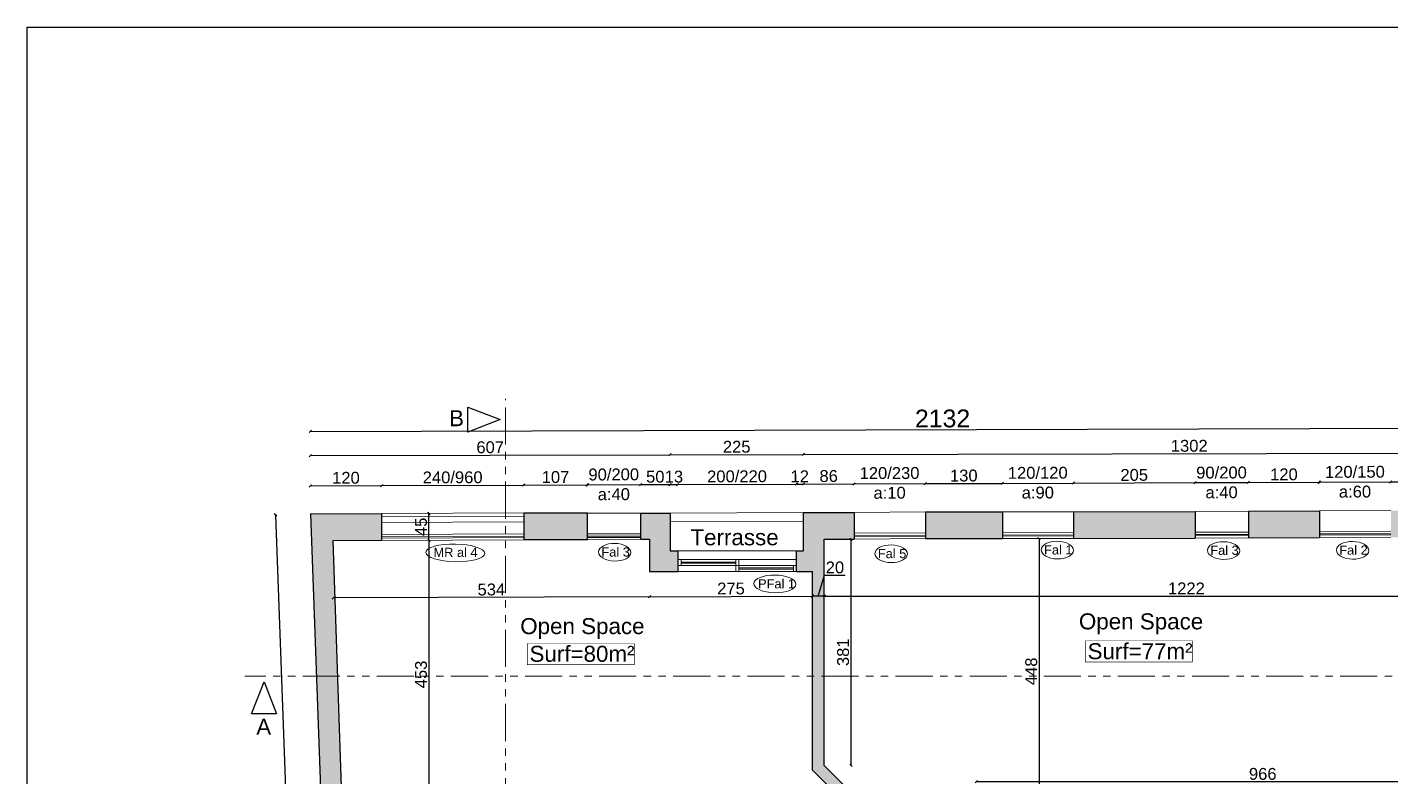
# Model space of a CAD drawing. Header units: millimetres. Extents: x 2804 to 3317, y 6834 to 7064.
# Drawn here: x 2841.27 to 2864.27, y 7011.9 to 7024.54 of the extents above; entities that cross this region are included whole.
import ezdxf

# ---------------------------------------------------------------- set-up
doc = ezdxf.new("R2010")
doc.units = ezdxf.units.MM
doc.header["$PDMODE"] = 1
doc.linetypes.add('PHANTOM2', pattern=[1.25, 0.625, -0.125, 0.125, -0.125, 0.125, -0.125])
for name, color, linetype, lineweight in [('cotation', 3, 'Continuous', 30), ('menuise', 50, 'Continuous', 18), ('texte', 3, 'Continuous', 9), ('zin fin', 6, 'Continuous', 9), ('zin menuiserie', 150, 'Continuous', 5), ('Zin mur', 30, 'Continuous', 30)]:
    doc.layers.add(name, color=color, linetype=linetype, lineweight=lineweight)
doc.layers.add('zin hatch mur', color=8, linetype='Continuous')
doc.layers.add('zin texte', color=33, linetype='Continuous')
doc.styles.add('ARIAL', font='arial.ttf')
doc.styles.add('PsikTxtStyle', font='arial.ttf')
doc.styles.get("Standard").update_dxf_attribs({"font": 'arial.ttf'})
doc.dimstyles.new('cotation 100', dxfattribs={"dimtxt": 0.2, "dimasz": 0.04, "dimexe": 0, "dimexo": 0, "dimgap": 0.03, "dimtad": 1, "dimdec": 0, "dimlfac": 100, "dimdsep": 46, "dimtxsty": 'ARIAL', "dimblk": 'OBLIQUE', "dimcen": 0.09, "dimse1": 1, "dimse2": 1, "dimclrd": 256, "dimclre": 256, "dimclrt": 256, "dimadec": 3, "dimazin": 2, "dimtfac": 1, "dimtdec": 0, "dimtofl": 0, "dimtmove": 1, "dimatfit": 3, "dimfxl": 0, "dimtolj": 1, "dimtzin": 0, "dimlwd": -1, "dimlwe": -1, "dimarcsym": 0})

# ---------------------------------------------------------------- blocks, each defined once
blk = doc.blocks.new('_Oblique')
at = {"color": 0, "linetype": 'ByBlock', "lineweight": -2}
blk.add_line((-0.5, -0.5), (0.5, 0.5), dxfattribs=at)
blk = doc.blocks.new('*D48')
at = {"layer": 'cotation', "transparency": 16777216}
blk.add_line((2855.162, 7015.903), (2855.162, 7012.088), dxfattribs=at)
at = {"layer": 'Defpoints', "color": 0, "transparency": 16777216}
for p in [(2854.711, 7015.903), (2854.711, 7012.088), (2855.162, 7012.088)]:
    blk.add_point(p, dxfattribs=at)
at = {"layer": 'cotation', "transparency": 16777216, "xscale": 0.04, "yscale": 0.04, "zscale": 0.04}
for p, rotation in [((2855.162, 7015.903), 90), ((2855.162, 7012.088), 270)]:
    blk.add_blockref('_Oblique', p, dxfattribs=dict(at, rotation=rotation))
at = {"layer": 'cotation', "transparency": 16777216, "insert": (2855.03, 7013.996), "char_height": 0.2, "attachment_point": 5, "rotation": 90, "style": 'ARIAL'}
blk.add_mtext('\\A1;381', dxfattribs=at)
blk = doc.blocks.new('*D71')
at = {"layer": 'cotation', "transparency": 16777216}
blk.add_line((2845.455, 7016.31), (2845.825, 7006.261), dxfattribs=at)
at = {"layer": 'Defpoints', "color": 0, "transparency": 16777216}
for p in [(2846.045, 7016.332), (2845.825, 7006.261), (2846.415, 7006.283)]:
    blk.add_point(p, dxfattribs=at)
at = {"layer": 'cotation', "transparency": 16777216, "xscale": 0.04, "yscale": 0.04, "zscale": 0.04}
for p, rotation in [((2845.455, 7016.31), 92.10827966792719), ((2845.825, 7006.261), 272.1082796679273)]:
    blk.add_blockref('_Oblique', p, dxfattribs=dict(at, rotation=rotation))
at = {"layer": 'cotation', "transparency": 16777216, "insert": (2845.823, 7011.292), "char_height": 0.3, "attachment_point": 5, "rotation": 272.1083, "style": 'ARIAL'}
blk.add_mtext('\\A1;1006', dxfattribs=at)
blk = doc.blocks.new('*D80')
at = {"layer": 'cotation', "transparency": 16777216}
blk.add_line((2858.335, 7015.914), (2858.335, 7011.433), dxfattribs=at)
at = {"layer": 'Defpoints', "color": 0, "transparency": 16777216}
for p in [(2858.111, 7015.914), (2858.122, 7011.433), (2858.335, 7011.433)]:
    blk.add_point(p, dxfattribs=at)
at = {"layer": 'cotation', "transparency": 16777216, "xscale": 0.04, "yscale": 0.04, "zscale": 0.04}
for p, rotation in [((2858.335, 7015.914), 90), ((2858.335, 7011.433), 270)]:
    blk.add_blockref('_Oblique', p, dxfattribs=dict(at, rotation=rotation))
at = {"layer": 'cotation', "transparency": 16777216, "insert": (2858.203, 7013.674), "char_height": 0.2, "attachment_point": 5, "rotation": 90, "style": 'ARIAL'}
blk.add_mtext('\\A1;448', dxfattribs=at)
blk = doc.blocks.new('*D78')
at = {"layer": 'cotation', "transparency": 16777216}
blk.add_line((2848.042, 7015.886), (2848.042, 7011.358), dxfattribs=at)
at = {"layer": 'Defpoints', "color": 0, "transparency": 16777216}
for p in [(2847.89, 7015.886), (2847.889, 7011.358), (2848.042, 7011.358)]:
    blk.add_point(p, dxfattribs=at)
at = {"layer": 'cotation', "transparency": 16777216, "xscale": 0.04, "yscale": 0.04, "zscale": 0.04}
for p, rotation in [((2848.042, 7015.886), 90), ((2848.042, 7011.358), 270)]:
    blk.add_blockref('_Oblique', p, dxfattribs=dict(at, rotation=rotation))
at = {"layer": 'cotation', "transparency": 16777216, "insert": (2847.91, 7013.622), "char_height": 0.2, "attachment_point": 5, "rotation": 90, "style": 'ARIAL'}
blk.add_mtext('\\A1;453', dxfattribs=at)
blk = doc.blocks.new('*D87')
at = {"layer": 'cotation', "transparency": 16777216}
blk.add_line((2851.765, 7014.933), (2846.428, 7014.912), dxfattribs=at)
at = {"layer": 'Defpoints', "color": 0, "transparency": 16777216}
for p in [(2846.424, 7015.883), (2851.761, 7015.903), (2846.428, 7014.912)]:
    blk.add_point(p, dxfattribs=at)
at = {"layer": 'cotation', "transparency": 16777216, "xscale": 0.04, "yscale": 0.04, "zscale": 0.04}
for p, rotation in [((2846.428, 7014.912), 180.2214808442576), ((2851.765, 7014.933), 0.2214808442576199)]:
    blk.add_blockref('_Oblique', p, dxfattribs=dict(at, rotation=rotation))
at = {"layer": 'cotation', "transparency": 16777216, "insert": (2849.096, 7015.054), "char_height": 0.2, "attachment_point": 5, "rotation": 0.2215, "style": 'ARIAL'}
blk.add_mtext('\\A1;534', dxfattribs=at)
blk = doc.blocks.new('*D66')
at = {"layer": 'cotation', "transparency": 16777216}
blk.add_line((2854.711, 7014.943), (2866.928, 7014.943), dxfattribs=at)
at = {"layer": 'Defpoints', "color": 0, "transparency": 16777216}
for p in [(2866.928, 7015.945), (2854.711, 7015.342), (2866.928, 7014.943)]:
    blk.add_point(p, dxfattribs=at)
at = {"layer": 'cotation', "transparency": 16777216, "xscale": 0.04, "yscale": 0.04, "zscale": 0.04, "rotation": 180}
blk.add_blockref('_Oblique', (2854.711, 7014.943), dxfattribs=at)
at = {"layer": 'cotation', "transparency": 16777216, "xscale": 0.04, "yscale": 0.04, "zscale": 0.04}
blk.add_blockref('_Oblique', (2866.928, 7014.943), dxfattribs=at)
at = {"layer": 'cotation', "transparency": 16777216, "insert": (2860.82, 7015.073), "char_height": 0.2, "attachment_point": 5, "style": 'ARIAL'}
blk.add_mtext('\\A1;1222', dxfattribs=at)
blk = doc.blocks.new('*D237')
at = {"layer": 'cotation', "transparency": 16777216}
blk.add_line((2846.041, 7017.722), (2867.375, 7017.786), dxfattribs=at)
at = {"layer": 'Defpoints', "color": 0, "transparency": 16777216}
for p in [(2867.375, 7017.786), (2846.045, 7016.331), (2867.379, 7016.396)]:
    blk.add_point(p, dxfattribs=at)
at = {"layer": 'cotation', "transparency": 16777216, "xscale": 0.04, "yscale": 0.04, "zscale": 0.04}
for p, rotation in [((2846.041, 7017.722), 180.1736035564917), ((2867.375, 7017.786), 0.1736035564916652)]:
    blk.add_blockref('_Oblique', p, dxfattribs=dict(at, rotation=rotation))
at = {"layer": 'cotation', "transparency": 16777216, "insert": (2856.707, 7017.937), "char_height": 0.3, "attachment_point": 5, "rotation": 0.1736, "style": 'ARIAL'}
blk.add_mtext('\\A1;2132', dxfattribs=at)
blk = doc.blocks.new('*D325')
at = {"layer": 'cotation', "transparency": 16777216}
blk.add_line((2846.043, 7016.802), (2847.243, 7016.807), dxfattribs=at)
at = {"layer": 'Defpoints', "color": 0, "transparency": 16777216}
for p in [(2847.243, 7016.807), (2846.045, 7016.332), (2847.245, 7016.336)]:
    blk.add_point(p, dxfattribs=at)
at = {"layer": 'cotation', "transparency": 16777216, "xscale": 0.04, "yscale": 0.04, "zscale": 0.04}
for p, rotation in [((2846.043, 7016.802), 180.2106565332639), ((2847.243, 7016.807), 0.2106565332639585)]:
    blk.add_blockref('_Oblique', p, dxfattribs=dict(at, rotation=rotation))
at = {"layer": 'cotation', "transparency": 16777216, "insert": (2846.643, 7016.937), "char_height": 0.2, "attachment_point": 5, "rotation": 0.2107, "style": 'ARIAL'}
blk.add_mtext('\\A1;120', dxfattribs=at)
blk = doc.blocks.new('*D326')
at = {"layer": 'cotation', "transparency": 16777216}
blk.add_line((2847.243, 7016.807), (2849.643, 7016.816), dxfattribs=at)
at = {"layer": 'Defpoints', "color": 0, "transparency": 16777216}
for p in [(2849.643, 7016.816), (2847.245, 7016.336), (2849.645, 7016.343)]:
    blk.add_point(p, dxfattribs=at)
at = {"layer": 'cotation', "transparency": 16777216, "xscale": 0.04, "yscale": 0.04, "zscale": 0.04}
for p, rotation in [((2847.243, 7016.807), 180.2106565332639), ((2849.643, 7016.816), 0.2106565332638948)]:
    blk.add_blockref('_Oblique', p, dxfattribs=dict(at, rotation=rotation))
at = {"layer": 'cotation', "transparency": 16777216, "insert": (2848.443, 7016.945), "char_height": 0.2, "attachment_point": 5, "rotation": 0.2107, "style": 'ARIAL'}
blk.add_mtext('\\A1;240/960', dxfattribs=at)
blk = doc.blocks.new('*D327')
at = {"layer": 'cotation', "transparency": 16777216}
blk.add_line((2849.643, 7016.816), (2850.713, 7016.82), dxfattribs=at)
at = {"layer": 'Defpoints', "color": 0, "transparency": 16777216}
for p in [(2850.713, 7016.82), (2849.645, 7016.343), (2850.715, 7016.343)]:
    blk.add_point(p, dxfattribs=at)
at = {"layer": 'cotation', "transparency": 16777216, "xscale": 0.04, "yscale": 0.04, "zscale": 0.04}
for p, rotation in [((2849.643, 7016.816), 180.2106565332639), ((2850.713, 7016.82), 0.2106565332638948)]:
    blk.add_blockref('_Oblique', p, dxfattribs=dict(at, rotation=rotation))
at = {"layer": 'cotation', "transparency": 16777216, "insert": (2850.178, 7016.95), "char_height": 0.2, "attachment_point": 5, "rotation": 0.2107, "style": 'ARIAL'}
blk.add_mtext('\\A1;107', dxfattribs=at)
blk = doc.blocks.new('*D328')
at = {"layer": 'cotation', "transparency": 16777216}
blk.add_line((2850.713, 7016.82), (2851.613, 7016.823), dxfattribs=at)
at = {"layer": 'Defpoints', "color": 0, "transparency": 16777216}
for p in [(2851.613, 7016.823), (2850.715, 7016.343), (2851.615, 7016.343)]:
    blk.add_point(p, dxfattribs=at)
at = {"layer": 'cotation', "transparency": 16777216, "xscale": 0.04, "yscale": 0.04, "zscale": 0.04}
for p, rotation in [((2850.713, 7016.82), 180.2106565332639), ((2851.613, 7016.823), 0.2106565332638948)]:
    blk.add_blockref('_Oblique', p, dxfattribs=dict(at, rotation=rotation))
at = {"layer": 'cotation', "transparency": 16777216, "insert": (2851.161, 7016.827), "char_height": 0.2, "attachment_point": 5, "rotation": 0.2107, "style": 'ARIAL'}
blk.add_mtext('\\A1;90/200\\Pa:40', dxfattribs=at)
blk = doc.blocks.new('*D329')
at = {"layer": 'cotation', "transparency": 16777216}
blk.add_line((2851.613, 7016.823), (2852.109, 7016.825), dxfattribs=at)
at = {"layer": 'Defpoints', "color": 0, "transparency": 16777216}
for p in [(2852.109, 7016.825), (2851.615, 7016.343), (2852.111, 7016.344)]:
    blk.add_point(p, dxfattribs=at)
at = {"layer": 'cotation', "transparency": 16777216, "xscale": 0.04, "yscale": 0.04, "zscale": 0.04}
for p, rotation in [((2851.613, 7016.823), 180.2106565332639), ((2852.109, 7016.825), 0.2106565332638948)]:
    blk.add_blockref('_Oblique', p, dxfattribs=dict(at, rotation=rotation))
at = {"layer": 'cotation', "transparency": 16777216, "insert": (2851.861, 7016.956), "char_height": 0.2, "attachment_point": 5, "rotation": 0.2107, "style": 'ARIAL'}
blk.add_mtext('\\A1;50', dxfattribs=at)
blk = doc.blocks.new('*D330')
at = {"layer": 'cotation', "transparency": 16777216}
blk.add_line((2852.109, 7016.825), (2852.241, 7016.825), dxfattribs=at)
at = {"layer": 'Defpoints', "color": 0, "transparency": 16777216}
for p in [(2852.241, 7016.825), (2852.111, 7016.344), (2852.245, 7015.708)]:
    blk.add_point(p, dxfattribs=at)
at = {"layer": 'cotation', "transparency": 16777216, "xscale": 0.04, "yscale": 0.04, "zscale": 0.04}
for p, rotation in [((2852.109, 7016.825), 180.2106565332639), ((2852.241, 7016.825), 0.2106565332638948)]:
    blk.add_blockref('_Oblique', p, dxfattribs=dict(at, rotation=rotation))
at = {"layer": 'cotation', "transparency": 16777216, "insert": (2852.175, 7016.957), "char_height": 0.2, "attachment_point": 5, "rotation": 0.2107, "style": 'ARIAL'}
blk.add_mtext('\\A1;13', dxfattribs=at)
blk = doc.blocks.new('*D331')
at = {"layer": 'cotation', "transparency": 16777216}
blk.add_line((2852.241, 7016.825), (2854.241, 7016.833), dxfattribs=at)
at = {"layer": 'Defpoints', "color": 0, "transparency": 16777216}
for p in [(2854.241, 7016.833), (2852.245, 7015.708), (2854.245, 7015.708)]:
    blk.add_point(p, dxfattribs=at)
at = {"layer": 'cotation', "transparency": 16777216, "xscale": 0.04, "yscale": 0.04, "zscale": 0.04}
for p, rotation in [((2852.241, 7016.825), 180.2106565332639), ((2854.241, 7016.833), 0.2106565332638948)]:
    blk.add_blockref('_Oblique', p, dxfattribs=dict(at, rotation=rotation))
at = {"layer": 'cotation', "transparency": 16777216, "insert": (2853.24, 7016.962), "char_height": 0.2, "attachment_point": 5, "rotation": 0.2107, "style": 'ARIAL'}
blk.add_mtext('\\A1;200/220', dxfattribs=at)
blk = doc.blocks.new('*D332')
at = {"layer": 'cotation', "transparency": 16777216}
blk.add_line((2854.241, 7016.833), (2854.357, 7016.833), dxfattribs=at)
at = {"layer": 'Defpoints', "color": 0, "transparency": 16777216}
for p in [(2854.357, 7016.833), (2854.245, 7015.708), (2854.361, 7015.708)]:
    blk.add_point(p, dxfattribs=at)
at = {"layer": 'cotation', "transparency": 16777216, "xscale": 0.04, "yscale": 0.04, "zscale": 0.04}
for p, rotation in [((2854.241, 7016.833), 180.2106565332639), ((2854.357, 7016.833), 0.2106565332638948)]:
    blk.add_blockref('_Oblique', p, dxfattribs=dict(at, rotation=rotation))
at = {"layer": 'cotation', "transparency": 16777216, "insert": (2854.298, 7016.963), "char_height": 0.2, "attachment_point": 5, "rotation": 0.2107, "style": 'ARIAL'}
blk.add_mtext('\\A1;12', dxfattribs=at)
blk = doc.blocks.new('*D333')
at = {"layer": 'cotation', "transparency": 16777216}
blk.add_line((2854.357, 7016.833), (2855.215, 7016.836), dxfattribs=at)
at = {"layer": 'Defpoints', "color": 0, "transparency": 16777216}
for p in [(2855.215, 7016.836), (2855.217, 7016.355), (2854.361, 7015.708)]:
    blk.add_point(p, dxfattribs=at)
at = {"layer": 'cotation', "transparency": 16777216, "xscale": 0.04, "yscale": 0.04, "zscale": 0.04}
for p, rotation in [((2854.357, 7016.833), 180.2106565332639), ((2855.215, 7016.836), 0.2106565332638948)]:
    blk.add_blockref('_Oblique', p, dxfattribs=dict(at, rotation=rotation))
at = {"layer": 'cotation', "transparency": 16777216, "insert": (2854.786, 7016.967), "char_height": 0.2, "attachment_point": 5, "rotation": 0.2107, "style": 'ARIAL'}
blk.add_mtext('\\A1;86', dxfattribs=at)
blk = doc.blocks.new('*D334')
at = {"layer": 'cotation', "transparency": 16777216}
blk.add_line((2855.215, 7016.836), (2856.415, 7016.841), dxfattribs=at)
at = {"layer": 'Defpoints', "color": 0, "transparency": 16777216}
for p in [(2856.415, 7016.841), (2855.217, 7016.355), (2856.417, 7016.362)]:
    blk.add_point(p, dxfattribs=at)
at = {"layer": 'cotation', "transparency": 16777216, "xscale": 0.04, "yscale": 0.04, "zscale": 0.04}
for p, rotation in [((2855.215, 7016.836), 180.2106565332639), ((2856.415, 7016.841), 0.2106565332638948)]:
    blk.add_blockref('_Oblique', p, dxfattribs=dict(at, rotation=rotation))
at = {"layer": 'cotation', "transparency": 16777216, "insert": (2855.813, 7016.851), "char_height": 0.2, "attachment_point": 5, "rotation": 0.2107, "style": 'ARIAL'}
blk.add_mtext('\\A1;120/230\\Pa:10', dxfattribs=at)
blk = doc.blocks.new('*D335')
at = {"layer": 'cotation', "transparency": 16777216}
blk.add_line((2856.415, 7016.841), (2857.715, 7016.845), dxfattribs=at)
at = {"layer": 'Defpoints', "color": 0, "transparency": 16777216}
for p in [(2857.715, 7016.845), (2856.417, 7016.362), (2857.717, 7016.363)]:
    blk.add_point(p, dxfattribs=at)
at = {"layer": 'cotation', "transparency": 16777216, "xscale": 0.04, "yscale": 0.04, "zscale": 0.04}
for p, rotation in [((2856.415, 7016.841), 180.2106565332639), ((2857.715, 7016.845), 0.2106565332638948)]:
    blk.add_blockref('_Oblique', p, dxfattribs=dict(at, rotation=rotation))
at = {"layer": 'cotation', "transparency": 16777216, "insert": (2857.065, 7016.975), "char_height": 0.2, "attachment_point": 5, "rotation": 0.2107, "style": 'ARIAL'}
blk.add_mtext('\\A1;130', dxfattribs=at)
blk = doc.blocks.new('*D336')
at = {"layer": 'cotation', "transparency": 16777216}
blk.add_line((2857.715, 7016.845), (2858.915, 7016.85), dxfattribs=at)
at = {"layer": 'Defpoints', "color": 0, "transparency": 16777216}
for p in [(2858.915, 7016.85), (2857.717, 7016.363), (2858.917, 7016.367)]:
    blk.add_point(p, dxfattribs=at)
at = {"layer": 'cotation', "transparency": 16777216, "xscale": 0.04, "yscale": 0.04, "zscale": 0.04}
for p, rotation in [((2857.715, 7016.845), 180.2106565332639), ((2858.915, 7016.85), 0.2106565332638948)]:
    blk.add_blockref('_Oblique', p, dxfattribs=dict(at, rotation=rotation))
at = {"layer": 'cotation', "transparency": 16777216, "insert": (2858.313, 7016.855), "char_height": 0.2, "attachment_point": 5, "rotation": 0.2107, "style": 'ARIAL'}
blk.add_mtext('\\A1;120/120\\Pa:90', dxfattribs=at)
blk = doc.blocks.new('*D337')
at = {"layer": 'cotation', "transparency": 16777216}
blk.add_line((2858.915, 7016.85), (2860.965, 7016.857), dxfattribs=at)
at = {"layer": 'Defpoints', "color": 0, "transparency": 16777216}
for p in [(2860.965, 7016.857), (2858.917, 7016.367), (2860.967, 7016.372)]:
    blk.add_point(p, dxfattribs=at)
at = {"layer": 'cotation', "transparency": 16777216, "xscale": 0.04, "yscale": 0.04, "zscale": 0.04}
for p, rotation in [((2858.915, 7016.85), 180.2106565332639), ((2860.965, 7016.857), 0.2106565332638948)]:
    blk.add_blockref('_Oblique', p, dxfattribs=dict(at, rotation=rotation))
at = {"layer": 'cotation', "transparency": 16777216, "insert": (2859.94, 7016.986), "char_height": 0.2, "attachment_point": 5, "rotation": 0.2107, "style": 'ARIAL'}
blk.add_mtext('\\A1;205', dxfattribs=at)
blk = doc.blocks.new('*D338')
at = {"layer": 'cotation', "transparency": 16777216}
blk.add_line((2860.965, 7016.857), (2861.865, 7016.861), dxfattribs=at)
at = {"layer": 'Defpoints', "color": 0, "transparency": 16777216}
for p in [(2861.865, 7016.861), (2860.967, 7016.372), (2861.867, 7016.374)]:
    blk.add_point(p, dxfattribs=at)
at = {"layer": 'cotation', "transparency": 16777216, "xscale": 0.04, "yscale": 0.04, "zscale": 0.04}
for p, rotation in [((2860.965, 7016.857), 180.2106565332639), ((2861.865, 7016.861), 0.2106565332638948)]:
    blk.add_blockref('_Oblique', p, dxfattribs=dict(at, rotation=rotation))
at = {"layer": 'cotation', "transparency": 16777216, "insert": (2861.413, 7016.859), "char_height": 0.2, "attachment_point": 5, "rotation": 0.2107, "style": 'ARIAL'}
blk.add_mtext('\\A1;90/200\\Pa:40', dxfattribs=at)
blk = doc.blocks.new('*D339')
at = {"layer": 'cotation', "transparency": 16777216}
blk.add_line((2861.865, 7016.861), (2863.065, 7016.865), dxfattribs=at)
at = {"layer": 'Defpoints', "color": 0, "transparency": 16777216}
for p in [(2863.065, 7016.865), (2861.867, 7016.374), (2863.067, 7016.382)]:
    blk.add_point(p, dxfattribs=at)
at = {"layer": 'cotation', "transparency": 16777216, "xscale": 0.04, "yscale": 0.04, "zscale": 0.04}
for p, rotation in [((2861.865, 7016.861), 180.2106565332639), ((2863.065, 7016.865), 0.2106565332638948)]:
    blk.add_blockref('_Oblique', p, dxfattribs=dict(at, rotation=rotation))
at = {"layer": 'cotation', "transparency": 16777216, "insert": (2862.465, 7016.995), "char_height": 0.2, "attachment_point": 5, "rotation": 0.2107, "style": 'ARIAL'}
blk.add_mtext('\\A1;120', dxfattribs=at)
blk = doc.blocks.new('*D340')
at = {"layer": 'cotation', "transparency": 16777216}
blk.add_line((2863.065, 7016.865), (2864.265, 7016.869), dxfattribs=at)
at = {"layer": 'Defpoints', "color": 0, "transparency": 16777216}
for p in [(2864.265, 7016.869), (2863.067, 7016.382), (2864.267, 7016.386)]:
    blk.add_point(p, dxfattribs=at)
at = {"layer": 'cotation', "transparency": 16777216, "xscale": 0.04, "yscale": 0.04, "zscale": 0.04}
for p, rotation in [((2863.065, 7016.865), 180.2106565332639), ((2864.265, 7016.869), 0.2106565332638948)]:
    blk.add_blockref('_Oblique', p, dxfattribs=dict(at, rotation=rotation))
at = {"layer": 'cotation', "transparency": 16777216, "insert": (2863.663, 7016.871), "char_height": 0.2, "attachment_point": 5, "rotation": 0.2107, "style": 'ARIAL'}
blk.add_mtext('\\A1;120/150\\Pa:60', dxfattribs=at)
blk = doc.blocks.new('*D341')
at = {"layer": 'cotation', "transparency": 16777216}
blk.add_line((2864.265, 7016.869), (2865.465, 7016.874), dxfattribs=at)
at = {"layer": 'Defpoints', "color": 0, "transparency": 16777216}
for p in [(2865.465, 7016.874), (2864.267, 7016.386), (2865.467, 7016.39)]:
    blk.add_point(p, dxfattribs=at)
at = {"layer": 'cotation', "transparency": 16777216, "xscale": 0.04, "yscale": 0.04, "zscale": 0.04}
for p, rotation in [((2864.265, 7016.869), 180.2106565332639), ((2865.465, 7016.874), 0.2106565332638948)]:
    blk.add_blockref('_Oblique', p, dxfattribs=dict(at, rotation=rotation))
at = {"layer": 'cotation', "transparency": 16777216, "insert": (2864.865, 7017.004), "char_height": 0.2, "attachment_point": 5, "rotation": 0.2107, "style": 'ARIAL'}
blk.add_mtext('\\A1;120', dxfattribs=at)
blk = doc.blocks.new('*D344')
at = {"layer": 'cotation', "transparency": 16777216}
blk.add_line((2846.043, 7017.314), (2852.109, 7017.327), dxfattribs=at)
at = {"layer": 'Defpoints', "color": 0, "transparency": 16777216}
for p in [(2852.109, 7017.327), (2846.045, 7016.332), (2852.111, 7016.344)]:
    blk.add_point(p, dxfattribs=at)
at = {"layer": 'cotation', "transparency": 16777216, "xscale": 0.04, "yscale": 0.04, "zscale": 0.04}
for p, rotation in [((2846.043, 7017.314), 180.1179793177846), ((2852.109, 7017.327), 0.1179793177846159)]:
    blk.add_blockref('_Oblique', p, dxfattribs=dict(at, rotation=rotation))
at = {"layer": 'cotation', "transparency": 16777216, "insert": (2849.076, 7017.453), "char_height": 0.2, "attachment_point": 5, "rotation": 0.118, "style": 'ARIAL', "bg_fill": 3, "box_fill_scale": 1.1, "bg_fill_color": 256, "bg_fill_true_color": 13158600, "bg_fill_transparency": 0}
blk.add_mtext('\\A1;607', dxfattribs=at)
blk = doc.blocks.new('*D345')
at = {"layer": 'cotation', "transparency": 16777216}
blk.add_line((2852.109, 7017.327), (2854.359, 7017.332), dxfattribs=at)
at = {"layer": 'Defpoints', "color": 0, "transparency": 16777216}
for p in [(2854.359, 7017.332), (2852.111, 7016.344), (2854.361, 7016.295)]:
    blk.add_point(p, dxfattribs=at)
at = {"layer": 'cotation', "transparency": 16777216, "xscale": 0.04, "yscale": 0.04, "zscale": 0.04}
for p, rotation in [((2852.109, 7017.327), 180.1179793177846), ((2854.359, 7017.332), 0.1179793177846032)]:
    blk.add_blockref('_Oblique', p, dxfattribs=dict(at, rotation=rotation))
at = {"layer": 'cotation', "transparency": 16777216, "insert": (2853.234, 7017.461), "char_height": 0.2, "attachment_point": 5, "rotation": 0.118, "style": 'ARIAL'}
blk.add_mtext('\\A1;225', dxfattribs=at)
blk = doc.blocks.new('*D346')
at = {"layer": 'cotation', "transparency": 16777216}
blk.add_line((2854.359, 7017.332), (2867.377, 7017.358), dxfattribs=at)
at = {"layer": 'Defpoints', "color": 0, "transparency": 16777216}
for p in [(2867.377, 7017.358), (2854.361, 7016.295), (2867.379, 7016.396)]:
    blk.add_point(p, dxfattribs=at)
at = {"layer": 'cotation', "transparency": 16777216, "xscale": 0.04, "yscale": 0.04, "zscale": 0.04}
for p, rotation in [((2867.377, 7017.358), 0.1179793177846032), ((2854.359, 7017.332), 180.1179793177846)]:
    blk.add_blockref('_Oblique', p, dxfattribs=dict(at, rotation=rotation))
at = {"layer": 'cotation', "transparency": 16777216, "insert": (2860.868, 7017.477), "char_height": 0.2, "attachment_point": 5, "rotation": 0.118, "style": 'ARIAL', "bg_fill": 3, "box_fill_scale": 1.1, "bg_fill_color": 256, "bg_fill_true_color": 13158600, "bg_fill_transparency": 0}
blk.add_mtext('\\A1;1302', dxfattribs=at)
blk = doc.blocks.new('*D722')
at = {"layer": 'cotation', "transparency": 16777216}
blk.add_line((2851.765, 7014.933), (2854.513, 7014.943), dxfattribs=at)
at = {"layer": 'Defpoints', "color": 0, "transparency": 16777216}
for p in [(2851.761, 7015.903), (2854.511, 7015.358), (2854.513, 7014.943)]:
    blk.add_point(p, dxfattribs=at)
at = {"layer": 'cotation', "transparency": 16777216, "xscale": 0.04, "yscale": 0.04, "zscale": 0.04}
for p, rotation in [((2851.765, 7014.933), 180.2214808442576), ((2854.513, 7014.943), 0.221480844257629)]:
    blk.add_blockref('_Oblique', p, dxfattribs=dict(at, rotation=rotation))
at = {"layer": 'cotation', "transparency": 16777216, "insert": (2853.138, 7015.07), "char_height": 0.2, "attachment_point": 5, "rotation": 0.2215, "style": 'ARIAL'}
blk.add_mtext('\\A1;275', dxfattribs=at)
blk = doc.blocks.new('*D723')
at = {"layer": 'cotation', "transparency": 16777216}
for p, q in [((2854.611, 7014.943), (2854.716, 7015.294)), ((2854.716, 7015.294), (2855.066, 7015.294)), ((2854.711, 7014.943), (2854.511, 7014.943))]:
    blk.add_line(p, q, dxfattribs=at)
at = {"layer": 'Defpoints', "color": 0, "transparency": 16777216}
for p in [(2854.711, 7015.342), (2854.511, 7014.943), (2854.511, 7014.671)]:
    blk.add_point(p, dxfattribs=at)
at = {"layer": 'cotation', "transparency": 16777216, "xscale": 0.04, "yscale": 0.04, "zscale": 0.04, "rotation": 180}
blk.add_blockref('_Oblique', (2854.511, 7014.943), dxfattribs=at)
at = {"layer": 'cotation', "transparency": 16777216, "xscale": 0.04, "yscale": 0.04, "zscale": 0.04}
blk.add_blockref('_Oblique', (2854.711, 7014.943), dxfattribs=at)
at = {"layer": 'cotation', "transparency": 16777216, "insert": (2854.891, 7015.426), "char_height": 0.2, "attachment_point": 5, "style": 'ARIAL'}
blk.add_mtext('\\A1;20', dxfattribs=at)
blk = doc.blocks.new('*D737')
at = {"layer": 'cotation', "transparency": 16777216}
blk.add_line((2866.939, 7011.811), (2857.278, 7011.811), dxfattribs=at)
at = {"layer": 'Defpoints', "color": 0, "transparency": 16777216}
for p in [(2857.278, 7011.811), (2857.278, 7011.433), (2866.939, 7011.433)]:
    blk.add_point(p, dxfattribs=at)
at = {"layer": 'cotation', "transparency": 16777216, "xscale": 0.04, "yscale": 0.04, "zscale": 0.04, "rotation": 180}
blk.add_blockref('_Oblique', (2857.278, 7011.811), dxfattribs=at)
at = {"layer": 'cotation', "transparency": 16777216, "xscale": 0.04, "yscale": 0.04, "zscale": 0.04}
blk.add_blockref('_Oblique', (2866.939, 7011.811), dxfattribs=at)
at = {"layer": 'cotation', "transparency": 16777216, "insert": (2862.108, 7011.943), "char_height": 0.2, "attachment_point": 5, "style": 'ARIAL'}
blk.add_mtext('\\A1;966', dxfattribs=at)
blk = doc.blocks.new('*D763')
at = {"layer": 'cotation', "transparency": 16777216}
blk.add_line((2848.042, 7015.886), (2848.042, 7016.336), dxfattribs=at)
at = {"layer": 'Defpoints', "color": 0, "transparency": 16777216}
for p in [(2847.245, 7016.336), (2848.042, 7016.336), (2847.89, 7015.886)]:
    blk.add_point(p, dxfattribs=at)
at = {"layer": 'cotation', "transparency": 16777216, "xscale": 0.04, "yscale": 0.04, "zscale": 0.04}
for p, rotation in [((2848.042, 7016.336), 90), ((2848.042, 7015.886), 270)]:
    blk.add_blockref('_Oblique', p, dxfattribs=dict(at, rotation=rotation))
at = {"layer": 'cotation', "transparency": 16777216, "insert": (2847.91, 7016.111), "char_height": 0.2, "attachment_point": 5, "rotation": 90, "style": 'ARIAL'}
blk.add_mtext('\\A1;45', dxfattribs=at)
blk = doc.blocks.new('fal1')
at = {"layer": 'menuise'}
blk.add_ellipse((2894.217, 6924.81), major_axis=(-0.273, 0.005), ratio=0.546469, start_param=-1.570796, end_param=4.712389, dxfattribs=at)
at = {"layer": 'menuise', "insert": (2893.993, 6924.891), "char_height": 0.1544, "width": 2.34126, "attachment_point": 1, "style": 'PsikTxtStyle'}
blk.add_mtext('Fal 1', dxfattribs=at)
blk = doc.blocks.new('fal2')
at = {"layer": 'menuise'}
blk.add_ellipse((2896.053, 6924.829), major_axis=(-0.273, 0.005), ratio=0.546469, start_param=-1.570796, end_param=4.712389, dxfattribs=at)
at = {"layer": 'menuise', "insert": (2895.829, 6924.91), "char_height": 0.1544, "width": 2.34126, "attachment_point": 1, "style": 'PsikTxtStyle'}
blk.add_mtext('Fal 2', dxfattribs=at)
blk = doc.blocks.new('fal3')
at = {"layer": 'menuise'}
blk.add_ellipse((2888.196, 6935.317), major_axis=(-0.273, 0.005), ratio=0.546469, start_param=-1.570796, end_param=4.712389, dxfattribs=at)
at = {"layer": 'menuise', "insert": (2887.972, 6935.398), "char_height": 0.1544, "width": 2.34126, "attachment_point": 1, "style": 'PsikTxtStyle'}
blk.add_mtext('Fal 3', dxfattribs=at)
blk = doc.blocks.new('fal5')
at = {"layer": 'menuise'}
blk.add_ellipse((2855.84, 7015.657), major_axis=(-0.273, 0.005), ratio=0.546469, start_param=-1.570796, end_param=4.712389, dxfattribs=at)
at = {"layer": 'menuise', "insert": (2855.616, 7015.738), "char_height": 0.1544, "width": 2.34126, "attachment_point": 1, "style": 'PsikTxtStyle'}
blk.add_mtext('Fal 5', dxfattribs=at)
blk = doc.blocks.new('pfal1')
at = {"layer": 'menuise'}
blk.add_ellipse((2852.439, 6943.626), major_axis=(-0.356, 0.006), ratio=0.418983, start_param=-1.570796, end_param=4.712389, dxfattribs=at)
at = {"layer": 'menuise', "insert": (2852.156, 6943.705), "char_height": 0.1544, "width": 2.34126, "attachment_point": 1, "style": 'PsikTxtStyle'}
blk.add_mtext('PFal 1', dxfattribs=at)
blk = doc.blocks.new('mral4')
at = {"layer": 'menuise'}
blk.add_ellipse((2848.489, 6944.127), major_axis=(-0.498, 0.009), ratio=0.29928, start_param=-1.570796, end_param=4.712389, dxfattribs=at)
at = {"layer": 'menuise', "insert": (2848.121, 6944.213), "char_height": 0.1544, "width": 2.34126, "attachment_point": 1, "style": 'PsikTxtStyle'}
blk.add_mtext('MR al 4', dxfattribs=at)

msp = doc.modelspace()

# ---------------------------------------------------------------- hatches: boundary and pattern name
at = {"layer": 'zin hatch mur'}
h = msp.add_hatch(color=256, dxfattribs=at)
h.dxf.hatch_style = 1
h.paths.add_polyline_path([(2846.41, 7016.333), (2847.245, 7016.336), (2847.245, 7015.884), (2846.409, 7015.884)])
h.paths.add_polyline_path([(2846.408, 7016.332), (2846.045, 7016.332), (2846.045, 7016.328), (2846.413, 7016.332)])
h = msp.add_hatch(color=256, dxfattribs=at)
h.dxf.hatch_style = 1
h.paths.add_polyline_path([(2846.628, 7011.258), (2847.454, 7011.258), (2847.454, 7011.358), (2846.576, 7011.358), (2846.409, 7016.333), (2846.045, 7016.332), (2846.415, 7006.283), (2846.968, 7006.283), (2846.968, 7006.633), (2846.738, 7006.633), (2846.621, 7009.458), (2853.111, 7009.458), (2854.061, 7010.408), (2853.111, 7011.358), (2852.969, 7011.358), (2852.969, 7011.258), (2853.069, 7011.258), (2853.919, 7010.408), (2853.069, 7009.558), (2850.736, 7009.558), (2850.736, 7010.358), (2850.636, 7010.358), (2850.636, 7009.558), (2849.154, 7009.558), (2849.154, 7010.158), (2848.454, 7010.158), (2848.454, 7011.258), (2850.636, 7011.258), (2850.636, 7011.158), (2850.736, 7011.158), (2850.736, 7011.258), (2852.069, 7011.258), (2852.069, 7011.358), (2848.254, 7011.358), (2848.254, 7011.258), (2848.354, 7011.258), (2848.354, 7009.558), (2846.628, 7009.558)])
h.paths.add_polyline_path([(2848.454, 7010.058), (2849.054, 7010.058), (2849.054, 7009.558), (2848.454, 7009.558)], flags=16)
h.paths.add_polyline_path([(2848.504, 7010.008), (2849.004, 7010.008), (2849.004, 7009.608), (2848.934, 7009.938)], flags=0)
h.paths.add_polyline_path([(2849.004, 7010.008), (2848.504, 7010.008), (2848.934, 7009.938), (2849.004, 7009.608)], flags=0)
h = msp.add_hatch(color=256, dxfattribs=at)
h.dxf.hatch_style = 1
h.paths.add_polyline_path([(2850.385, 7016.343), (2849.645, 7016.343), (2849.645, 7015.893), (2850.385, 7015.893)])
h.paths.add_polyline_path([(2850.715, 7016.343), (2850.385, 7016.343), (2850.385, 7015.893), (2850.715, 7015.893)])
h = msp.add_hatch(color=256, dxfattribs=at)
h.dxf.hatch_style = 1
h.paths.add_polyline_path([(2851.615, 7016.343), (2851.761, 7016.343), (2851.761, 7015.903), (2851.615, 7015.903)])
h = msp.add_hatch(color=256, dxfattribs=at)
h.dxf.hatch_style = 1
h.paths.add_polyline_path([(2851.76, 7016.343), (2852.11, 7016.343), (2852.111, 7015.358), (2851.761, 7015.358)])
h.paths.add_polyline_path([(2852.111, 7015.708), (2852.245, 7015.708), (2852.245, 7015.358), (2852.111, 7015.358)])
h = msp.add_hatch(color=256, dxfattribs=at)
h.dxf.hatch_style = 1
h.paths.add_polyline_path([(2855.219, 7016.355), (2854.363, 7016.352), (2854.361, 7016.352), (2854.361, 7015.708), (2854.511, 7015.71), (2854.511, 7012.006), (2856.11, 7010.406), (2855.969, 7010.265), (2856.11, 7010.123), (2856.252, 7010.265), (2857.084, 7009.433), (2859.373, 7009.433), (2859.373, 7009.633), (2859.136, 7009.633), (2859.136, 7011.433), (2858.936, 7011.433), (2858.936, 7011.233), (2859.036, 7011.233), (2859.036, 7009.633), (2857.166, 7009.633), (2856.393, 7010.406), (2857.22, 7011.233), (2858.036, 7011.233), (2858.036, 7011.433), (2857.278, 7011.433), (2856.322, 7010.477), (2854.711, 7012.088), (2854.713, 7015.903), (2855.22, 7015.905)])
h = msp.add_hatch(color=256, dxfattribs=at)
h.dxf.hatch_style = 1
h.paths.add_polyline_path([(2857.718, 7016.363), (2856.418, 7016.362), (2856.417, 7015.912), (2857.717, 7015.913)])
h.paths.add_polyline_path([(2860.967, 7016.372), (2858.917, 7016.367), (2858.917, 7015.917), (2860.967, 7015.922)])
h.paths.add_polyline_path([(2863.067, 7016.382), (2861.867, 7016.374), (2861.867, 7015.924), (2863.067, 7015.932)])
h.paths.add_polyline_path([(2865.467, 7016.392), (2864.269, 7016.385), (2864.27, 7015.935), (2865.467, 7015.942)])
h.paths.add_polyline_path([(2867.379, 7016.396), (2867.355, 7016.396), (2867.354, 7016.396), (2867.379, 7016.396)])
h.paths.add_polyline_path([(2867.379, 7015.805), (2867.379, 7016.396), (2866.666, 7016.395), (2866.668, 7015.944), (2866.928, 7015.945), (2866.929, 7015.804)])
h = msp.add_hatch(color=256, dxfattribs=at)
h.dxf.hatch_style = 1
h.paths.add_polyline_path([(2851.761, 7016.001), (2852.111, 7016.001), (2852.111, 7015.358), (2851.761, 7015.358)])
h.paths.add_polyline_path([(2852.111, 7015.708), (2852.245, 7015.708), (2852.245, 7015.358), (2852.111, 7015.358)])
h = msp.add_hatch(color=256, dxfattribs=at)
h.dxf.hatch_style = 1
h.paths.add_polyline_path([(2854.245, 7015.708), (2854.511, 7015.708), (2854.511, 7015.358), (2854.245, 7015.358)])
edge = h.paths.add_edge_path()
edge.add_line((2854.245, 7015.358), (2854.511, 7015.358))

# ---------------------------------------------------------------- linework, layer by layer
at = {"layer": 'cotation'}
msp.add_lwpolyline([(2879.735, 6982.359), (2841.267, 6982.359), (2841.267, 7024.537), (2879.735, 7024.537)], close=True, dxfattribs=at)
for points in [[(2849.243, 7017.919), (2848.7, 7017.706), (2848.7, 7018.132), (2849.243, 7017.919)], [(2845.261, 7013.498), (2845.474, 7012.955), (2845.048, 7012.955), (2845.261, 7013.498)]]:
    msp.add_lwpolyline(points, dxfattribs=at)
at = {"layer": 'texte', "linetype": 'PHANTOM2', "lineweight": 9}
msp.add_line((2869.04, 7013.591), (2844.935, 7013.591), dxfattribs=at)
at = {"layer": 'zin fin'}
for p, q in [((2847.245, 7016.336), (2849.644, 7016.345)), ((2851.615, 7016.343), (2850.715, 7016.343)), ((2852.111, 7016.344), (2854.361, 7016.352)), ((2856.417, 7016.362), (2855.217, 7016.355)), ((2858.917, 7016.367), (2857.717, 7016.363)), ((2861.867, 7016.374), (2860.967, 7016.372)), ((2864.267, 7016.386), (2863.067, 7016.382)), ((2852.111, 7016.194), (2854.361, 7016.202))]:
    msp.add_line(p, q, dxfattribs=at)
at = {"layer": 'zin menuiserie'}
for p, q in [((2847.244, 7016.283), (2849.644, 7016.293)), ((2847.244, 7016.183), (2849.644, 7016.193)), ((2847.245, 7015.983), (2849.645, 7015.993)), ((2851.614, 7015.993), (2850.715, 7015.993)), ((2855.216, 7016.005), (2856.416, 7016.012)), ((2858.917, 7016.017), (2857.717, 7016.013)), ((2861.866, 7016.024), (2860.966, 7016.022)), ((2861.866, 7015.984), (2860.966, 7015.982)), ((2863.066, 7016.032), (2864.266, 7016.036)), ((2863.066, 7015.992), (2864.266, 7015.996)), ((2847.245, 7015.943), (2849.645, 7015.953)), ((2847.245, 7015.923), (2849.645, 7015.933)), ((2847.245, 7015.883), (2849.645, 7015.893)), ((2851.614, 7015.953), (2850.715, 7015.953)), ((2851.614, 7015.933), (2850.715, 7015.933)), ((2851.614, 7015.903), (2850.715, 7015.893)), ((2855.216, 7015.965), (2856.416, 7015.972)), ((2855.216, 7015.945), (2856.416, 7015.952)), ((2855.216, 7015.905), (2856.416, 7015.912)), ((2858.917, 7015.977), (2857.717, 7015.973)), ((2858.917, 7015.957), (2857.717, 7015.953)), ((2858.917, 7015.917), (2857.717, 7015.913)), ((2861.866, 7015.964), (2860.966, 7015.962)), ((2861.866, 7015.924), (2860.966, 7015.922)), ((2863.066, 7015.972), (2864.266, 7015.976)), ((2863.066, 7015.932), (2864.266, 7015.936)), ((2854.245, 7015.708), (2852.245, 7015.708)), ((2853.27, 7015.558), (2852.245, 7015.558)), ((2852.295, 7015.458), (2852.295, 7015.558)), ((2853.22, 7015.358), (2853.22, 7015.558)), ((2853.27, 7015.358), (2853.27, 7015.558)), ((2853.27, 7015.558), (2854.245, 7015.558)), ((2853.245, 7015.458), (2852.245, 7015.458)), ((2853.22, 7015.358), (2852.245, 7015.358)), ((2853.22, 7015.518), (2852.295, 7015.518)), ((2853.22, 7015.498), (2852.295, 7015.498)), ((2854.245, 7015.358), (2853.22, 7015.358)), ((2854.245, 7015.458), (2853.245, 7015.458)), ((2854.195, 7015.418), (2853.27, 7015.418)), ((2854.195, 7015.398), (2853.27, 7015.398)), ((2854.195, 7015.358), (2854.195, 7015.458))]:
    msp.add_line(p, q, dxfattribs=at)
at = {"layer": 'Zin mur'}
for p, q in [((2846.045, 7016.331), (2847.245, 7016.336)), ((2846.045, 7016.331), (2846.415, 7006.283)), ((2847.245, 7016.336), (2847.245, 7015.886)), ((2849.645, 7016.343), (2849.645, 7015.893)), ((2850.715, 7016.343), (2849.645, 7016.343)), ((2850.715, 7015.893), (2850.715, 7016.343)), ((2851.615, 7016.343), (2852.111, 7016.344)), ((2851.615, 7015.903), (2851.615, 7016.343)), ((2852.111, 7016.344), (2852.111, 7015.708)), ((2854.361, 7016.352), (2855.217, 7016.355)), ((2854.361, 7015.708), (2854.361, 7016.352)), ((2855.217, 7016.355), (2855.217, 7015.905)), ((2856.417, 7016.362), (2857.717, 7016.363)), ((2856.417, 7016.362), (2856.417, 7015.912)), ((2857.717, 7016.363), (2857.717, 7015.913)), ((2858.917, 7016.367), (2860.967, 7016.372)), ((2858.917, 7016.367), (2858.917, 7015.917)), ((2860.967, 7016.372), (2860.967, 7015.922)), ((2861.867, 7016.374), (2863.067, 7016.382)), ((2861.867, 7016.374), (2861.867, 7015.924)), ((2863.067, 7016.382), (2863.067, 7015.932)), ((2846.424, 7015.883), (2847.245, 7015.886)), ((2846.424, 7015.883), (2846.576, 7011.358)), ((2850.716, 7015.893), (2849.645, 7015.893)), ((2851.615, 7015.903), (2851.761, 7015.903)), ((2851.761, 7015.903), (2851.761, 7015.358)), ((2854.711, 7015.903), (2855.217, 7015.905)), ((2854.711, 7012.088), (2854.711, 7015.903)), ((2856.417, 7015.912), (2857.717, 7015.913)), ((2858.917, 7015.917), (2860.967, 7015.922)), ((2861.867, 7015.924), (2863.067, 7015.932)), ((2852.111, 7015.708), (2852.245, 7015.708)), ((2852.245, 7015.358), (2852.245, 7015.708)), ((2854.245, 7015.708), (2854.361, 7015.708)), ((2854.245, 7015.358), (2854.245, 7015.708)), ((2851.761, 7015.358), (2852.245, 7015.358)), ((2854.245, 7015.358), (2854.511, 7015.358)), ((2854.511, 7012.006), (2854.511, 7015.358)), ((2856.322, 7010.477), (2854.711, 7012.088)), ((2856.11, 7010.406), (2854.511, 7012.006))]:
    msp.add_line(p, q, dxfattribs=at)
at = {"layer": 'zin texte', "const_width": 0.01}
for points in [[(2849.703, 7014.144), (2851.507, 7014.144), (2851.507, 7013.788), (2849.703, 7013.788)], [(2859.117, 7014.189), (2860.922, 7014.189), (2860.922, 7013.832), (2859.117, 7013.832)]]:
    msp.add_lwpolyline(points, close=True, dxfattribs=at)

# ---------------------------------------------------------------- block references
at = {"layer": 'cotation'}
for name, p in [('mral4', (-0.001, 71.545)), ('fal3', (-37.02, 80.366)), ('fal5', (0, 0)), ('fal1', (-35.574, 90.909)), ('fal3', (-26.749, 80.395)), ('fal2', (-32.43, 90.886)), ('pfal1', (1.439, 71.523))]:
    msp.add_blockref(name, p, dxfattribs=at)

# ---------------------------------------------------------------- texts
at = {"layer": 'zin texte', "char_height": 0.27, "attachment_point": 1}
for s, insert in [('B', (2848.383, 7018.079)), ('Terrasse', (2852.454, 7016.07)), ('Open Space', (2859.007, 7014.652)), ('Open Space', (2849.583, 7014.572)), ('Surf=77m²', (2859.153, 7014.149)), ('Surf=80m²', (2849.739, 7014.105)), ('A', (2845.13, 7012.874))]:
    msp.add_mtext_dynamic_manual_height_columns(s, width=34.10317, gutter_width=12.5, heights=[0], dxfattribs=dict(at, insert=insert))

# ---------------------------------------------------------------- dimensions: what is measured, and where the dimension line sits
at = {"layer": 'cotation'}
dim = msp.add_aligned_dim(p1=(2846.045, 7016.331), p2=(2867.379, 7016.396), distance=1.39, text='2132', dimstyle='cotation 100', override={"dimtxt": 0.3}, dxfattribs=at)
dim.commit()
dim.dimension.update_dxf_attribs({"geometry": '*D237', "text_midpoint": (2856.707, 7017.937)})
for base, p1, p2, text, picture, middle in [((2856.415, 7016.841), (2855.217, 7016.355), (2856.417, 7016.362), '<>/230\\Pa:10', '*D334', (2855.814, 7016.55)), ((2858.915, 7016.85), (2857.717, 7016.363), (2858.917, 7016.367), '<>/120\\Pa:90', '*D336', (2858.314, 7016.555)), ((2861.865, 7016.861), (2860.967, 7016.372), (2861.867, 7016.374), '<>/200\\Pa:40', '*D338', (2861.414, 7016.558)), ((2864.265, 7016.869), (2863.067, 7016.382), (2864.267, 7016.386), '<>/150\\Pa:60', '*D340', (2863.664, 7016.571)), ((2851.613, 7016.823), (2850.715, 7016.343), (2851.615, 7016.343), '<>/200\\Pa:40', '*D328', (2851.162, 7016.526))]:
    dim = msp.add_linear_dim(base=base, p1=p1, p2=p2, angle=180.2107, text=text, dimstyle='cotation 100', dxfattribs=at)
    dim.commit()
    dim.dimension.update_dxf_attribs({"geometry": picture, "text_midpoint": middle, "dimtype": 128})
for base, p1, p2, angle, picture, middle in [((2865.465, 7016.874), (2864.267, 7016.386), (2865.467, 7016.39), 180.2107, '*D341', (2864.865, 7017.004)), ((2850.713, 7016.82), (2849.645, 7016.343), (2850.715, 7016.343), 180.2107, '*D327', (2850.178, 7016.95)), ((2852.109, 7016.825), (2851.615, 7016.343), (2852.111, 7016.344), 180.2107, '*D329', (2851.861, 7016.956)), ((2855.215, 7016.836), (2854.361, 7015.708), (2855.217, 7016.355), 180.2107, '*D333', (2854.786, 7016.967)), ((2857.715, 7016.845), (2856.417, 7016.362), (2857.717, 7016.363), 180.2107, '*D335', (2857.065, 7016.975)), ((2860.965, 7016.857), (2858.917, 7016.367), (2860.967, 7016.372), 180.2107, '*D337', (2859.94, 7016.986)), ((2863.065, 7016.865), (2861.867, 7016.374), (2863.067, 7016.382), 180.2107, '*D339', (2862.465, 7016.995)), ((2848.042, 7011.358), (2847.89, 7015.886), (2847.889, 7011.358), 90, '*D78', (2847.91, 7013.622)), ((2854.513, 7014.943), (2851.761, 7015.903), (2854.511, 7015.358), 0.2215, '*D722', (2853.138, 7015.07)), ((2858.335, 7011.433), (2858.111, 7015.914), (2858.122, 7011.433), 90, '*D80', (2858.203, 7013.674))]:
    dim = msp.add_linear_dim(base=base, p1=p1, p2=p2, angle=angle, dimstyle='cotation 100', dxfattribs=at)
    dim.commit()
    dim.dimension.update_dxf_attribs({"geometry": picture, "text_midpoint": middle})
for p1, p2, distance, picture, middle in [((2846.045, 7016.332), (2847.245, 7016.336), 0.471, '*D325', (2846.643, 7016.937)), ((2851.761, 7015.903), (2846.424, 7015.883), 0.971, '*D87', (2849.096, 7015.054)), ((2854.7109, 7015.9029), (2854.7109, 7012.0884), 0.4508, '*D48', (2855.0296, 7013.9956))]:
    dim = msp.add_aligned_dim(p1=p1, p2=p2, distance=distance, dimstyle='cotation 100', dxfattribs=at)
    dim.commit()
    dim.dimension.update_dxf_attribs({"geometry": picture, "text_midpoint": middle})
for base, p1, p2, text, picture, middle in [((2849.643, 7016.816), (2847.245, 7016.336), (2849.645, 7016.343), '<>/960', '*D326', (2848.443, 7016.945)), ((2854.241, 7016.833), (2852.245, 7015.708), (2854.245, 7015.708), '<>/220', '*D331', (2853.24, 7016.962))]:
    dim = msp.add_linear_dim(base=base, p1=p1, p2=p2, angle=180.2107, text=text, dimstyle='cotation 100', dxfattribs=at)
    dim.commit()
    dim.dimension.update_dxf_attribs({"geometry": picture, "text_midpoint": middle})
for base, p1, p2, picture, middle in [((2852.241, 7016.825), (2852.111, 7016.344), (2852.245, 7015.708), '*D330', (2852.175, 7016.825)), ((2854.357, 7016.833), (2854.245, 7015.708), (2854.361, 7015.708), '*D332', (2854.299, 7016.833))]:
    dim = msp.add_linear_dim(base=base, p1=p1, p2=p2, angle=180.2107, dimstyle='cotation 100', dxfattribs=at)
    dim.commit()
    dim.dimension.update_dxf_attribs({"geometry": picture, "text_midpoint": middle, "dimtype": 128})
dim = msp.add_aligned_dim(p1=(2846.045, 7016.332), p2=(2846.415, 7006.283), distance=-0.591, dimstyle='cotation 100', override={"dimtxt": 0.3}, dxfattribs=at)
dim.commit()
dim.dimension.update_dxf_attribs({"geometry": '*D71', "text_midpoint": (2845.823, 7011.292)})
for base, p1, p2, picture, middle in [((2866.928, 7014.943), (2854.711, 7015.342), (2866.928, 7015.945), '*D66', (2860.82, 7015.073)), ((2854.511, 7014.943), (2854.711, 7015.342), (2854.511, 7014.671), '*D723', (2854.746, 7015.426)), ((2857.278, 7011.811), (2866.939, 7011.433), (2857.278, 7011.433), '*D737', (2862.108, 7011.943))]:
    dim = msp.add_linear_dim(base=base, p1=p1, p2=p2, dimstyle='cotation 100', dxfattribs=at)
    dim.commit()
    dim.dimension.update_dxf_attribs({"geometry": picture, "text_midpoint": middle})

# ---------------------------------------------------------------- next in the draw order: dimensions: what is measured, and where the dimension line sits
dim = msp.add_aligned_dim(p1=(2846.045, 7016.332), p2=(2852.111, 7016.344), distance=0.983, dimstyle='cotation 100', override={"dimtfill": 1, "dimarcsym": 2}, dxfattribs=at)
dim.commit()
dim.dimension.update_dxf_attribs({"geometry": '*D344', "text_midpoint": (2849.076, 7017.453)})

# ---------------------------------------------------------------- next in the draw order: linework, layer by layer
at = {"layer": 'texte', "linetype": 'PHANTOM2', "lineweight": 9}
msp.add_lwpolyline([(2848.913, 6990.762), (2848.913, 7007.499), (2849.333, 7007.499), (2849.333, 7018.271)], dxfattribs=at)

# ---------------------------------------------------------------- next in the draw order: dimensions: what is measured, and where the dimension line sits
at = {"layer": 'cotation'}
for base, p1, p2, angle, picture, middle in [((2854.359, 7017.332), (2852.111, 7016.344), (2854.361, 7016.295), 180.118, '*D345', (2853.234, 7017.461)), ((2848.042, 7016.336), (2847.89, 7015.886), (2847.245, 7016.336), 90, '*D763', (2847.91, 7016.111))]:
    dim = msp.add_linear_dim(base=base, p1=p1, p2=p2, angle=angle, dimstyle='cotation 100', dxfattribs=at)
    dim.commit()
    dim.dimension.update_dxf_attribs({"geometry": picture, "text_midpoint": middle})

# ---------------------------------------------------------------- next in the draw order: dimensions: what is measured, and where the dimension line sits
dim = msp.add_linear_dim(base=(2867.377, 7017.358), p1=(2854.361, 7016.295), p2=(2867.379, 7016.396), angle=180.118, dimstyle='cotation 100', override={"dimtfill": 1, "dimarcsym": 2}, dxfattribs=at)
dim.commit()
dim.dimension.update_dxf_attribs({"geometry": '*D346', "text_midpoint": (2860.868, 7017.477)})

doc.saveas('drawing.dxf')
